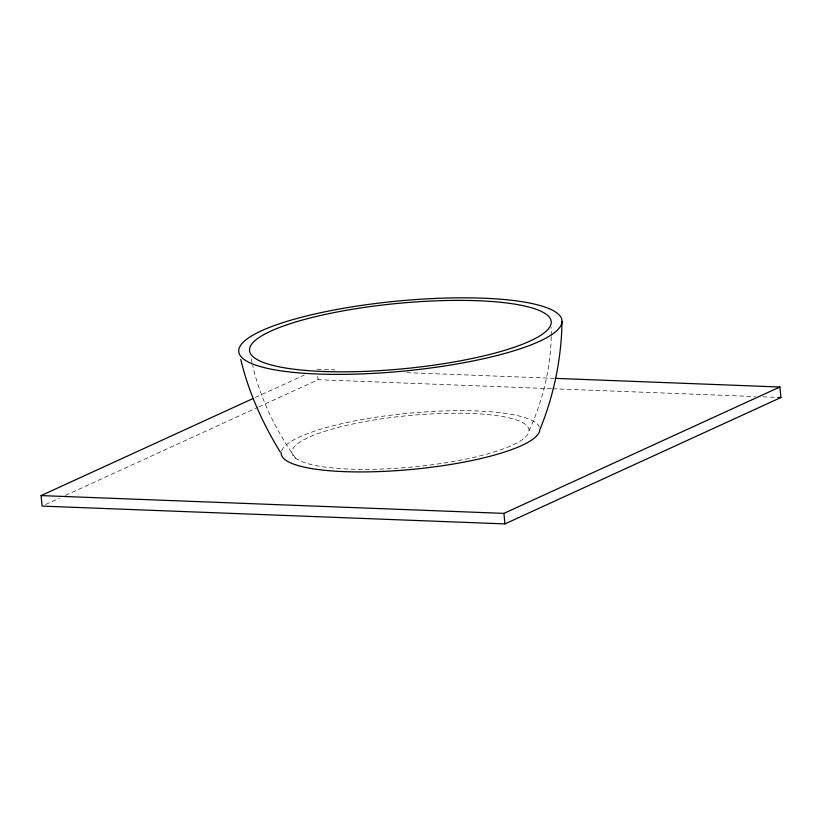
<?xml version="1.0" encoding="UTF-8"?>
<svg xmlns="http://www.w3.org/2000/svg" width="822" height="822" viewBox="0 0 822 822"><rect width="100%" height="100%" fill="white"/><g stroke="black" fill="none" stroke-linecap="round" stroke-linejoin="round"><path stroke-width="0.62" stroke-dasharray="4.11 3.08" d="M551.223 336.63C550.442 369.099 542.715 401.342 529.029 430.79A119.067 25.77 -5.5 0 1 349.782 469.095A119.067 25.77 -5.5 0 1 352.669 423.998A119.067 25.77 -5.5 0 1 529.029 430.79M551.254 335.468L551.285 327.362M255.354 397.468L304.253 375.079M45.611 504.503L59.574 498.101M65.4 495.44L257.533 407.455M258.694 406.921L318.073 379.723L551.408 388.703M317.066 369.212L335.016 369.9M406.808 372.664L554.244 378.326M552.692 388.755L755.264 396.543M762.95 396.831L778.331 397.427M295.56 458.183C275.904 430.183 260.255 398.917 252.673 365.41M251.162 358.608L252.416 364.28M317.744 376.219L318.073 379.723M281.576 450.888A129.897 28.112 -5.5 0 1 414.124 412.736A129.897 28.112 -5.5 0 1 539.787 428.786"/><path stroke-width="1.23" d="M562.001 321.772A162.366 35.141 -5.5 0 1 317.58 374.01A162.366 35.141 -5.5 0 1 321.515 312.524A162.366 35.141 -5.5 0 1 562.001 321.772C561.436 358.762 553.843 395.608 539.807 429.834A129.897 28.112 -5.5 0 1 408.678 469.701A129.897 28.112 -5.5 0 1 281.186 452.758M555.528 378.377L779.883 387.008L780.9 397.529L504.934 523.902L42.117 506.105L41.1 495.584L253.022 398.536M41.1 495.584L503.927 513.38L779.883 387.008M778.331 397.427L780.9 397.529M280.271 452.069C262.65 423.361 248.573 392.31 240.764 359.461M503.927 513.38L504.934 523.902M323.097 371.482A151.546 32.798 -5.5 0 0 551.233 322.727A151.546 32.798 -5.5 0 0 326.776 314.096A151.546 32.798 -5.5 0 0 323.097 371.482"/></g></svg>
